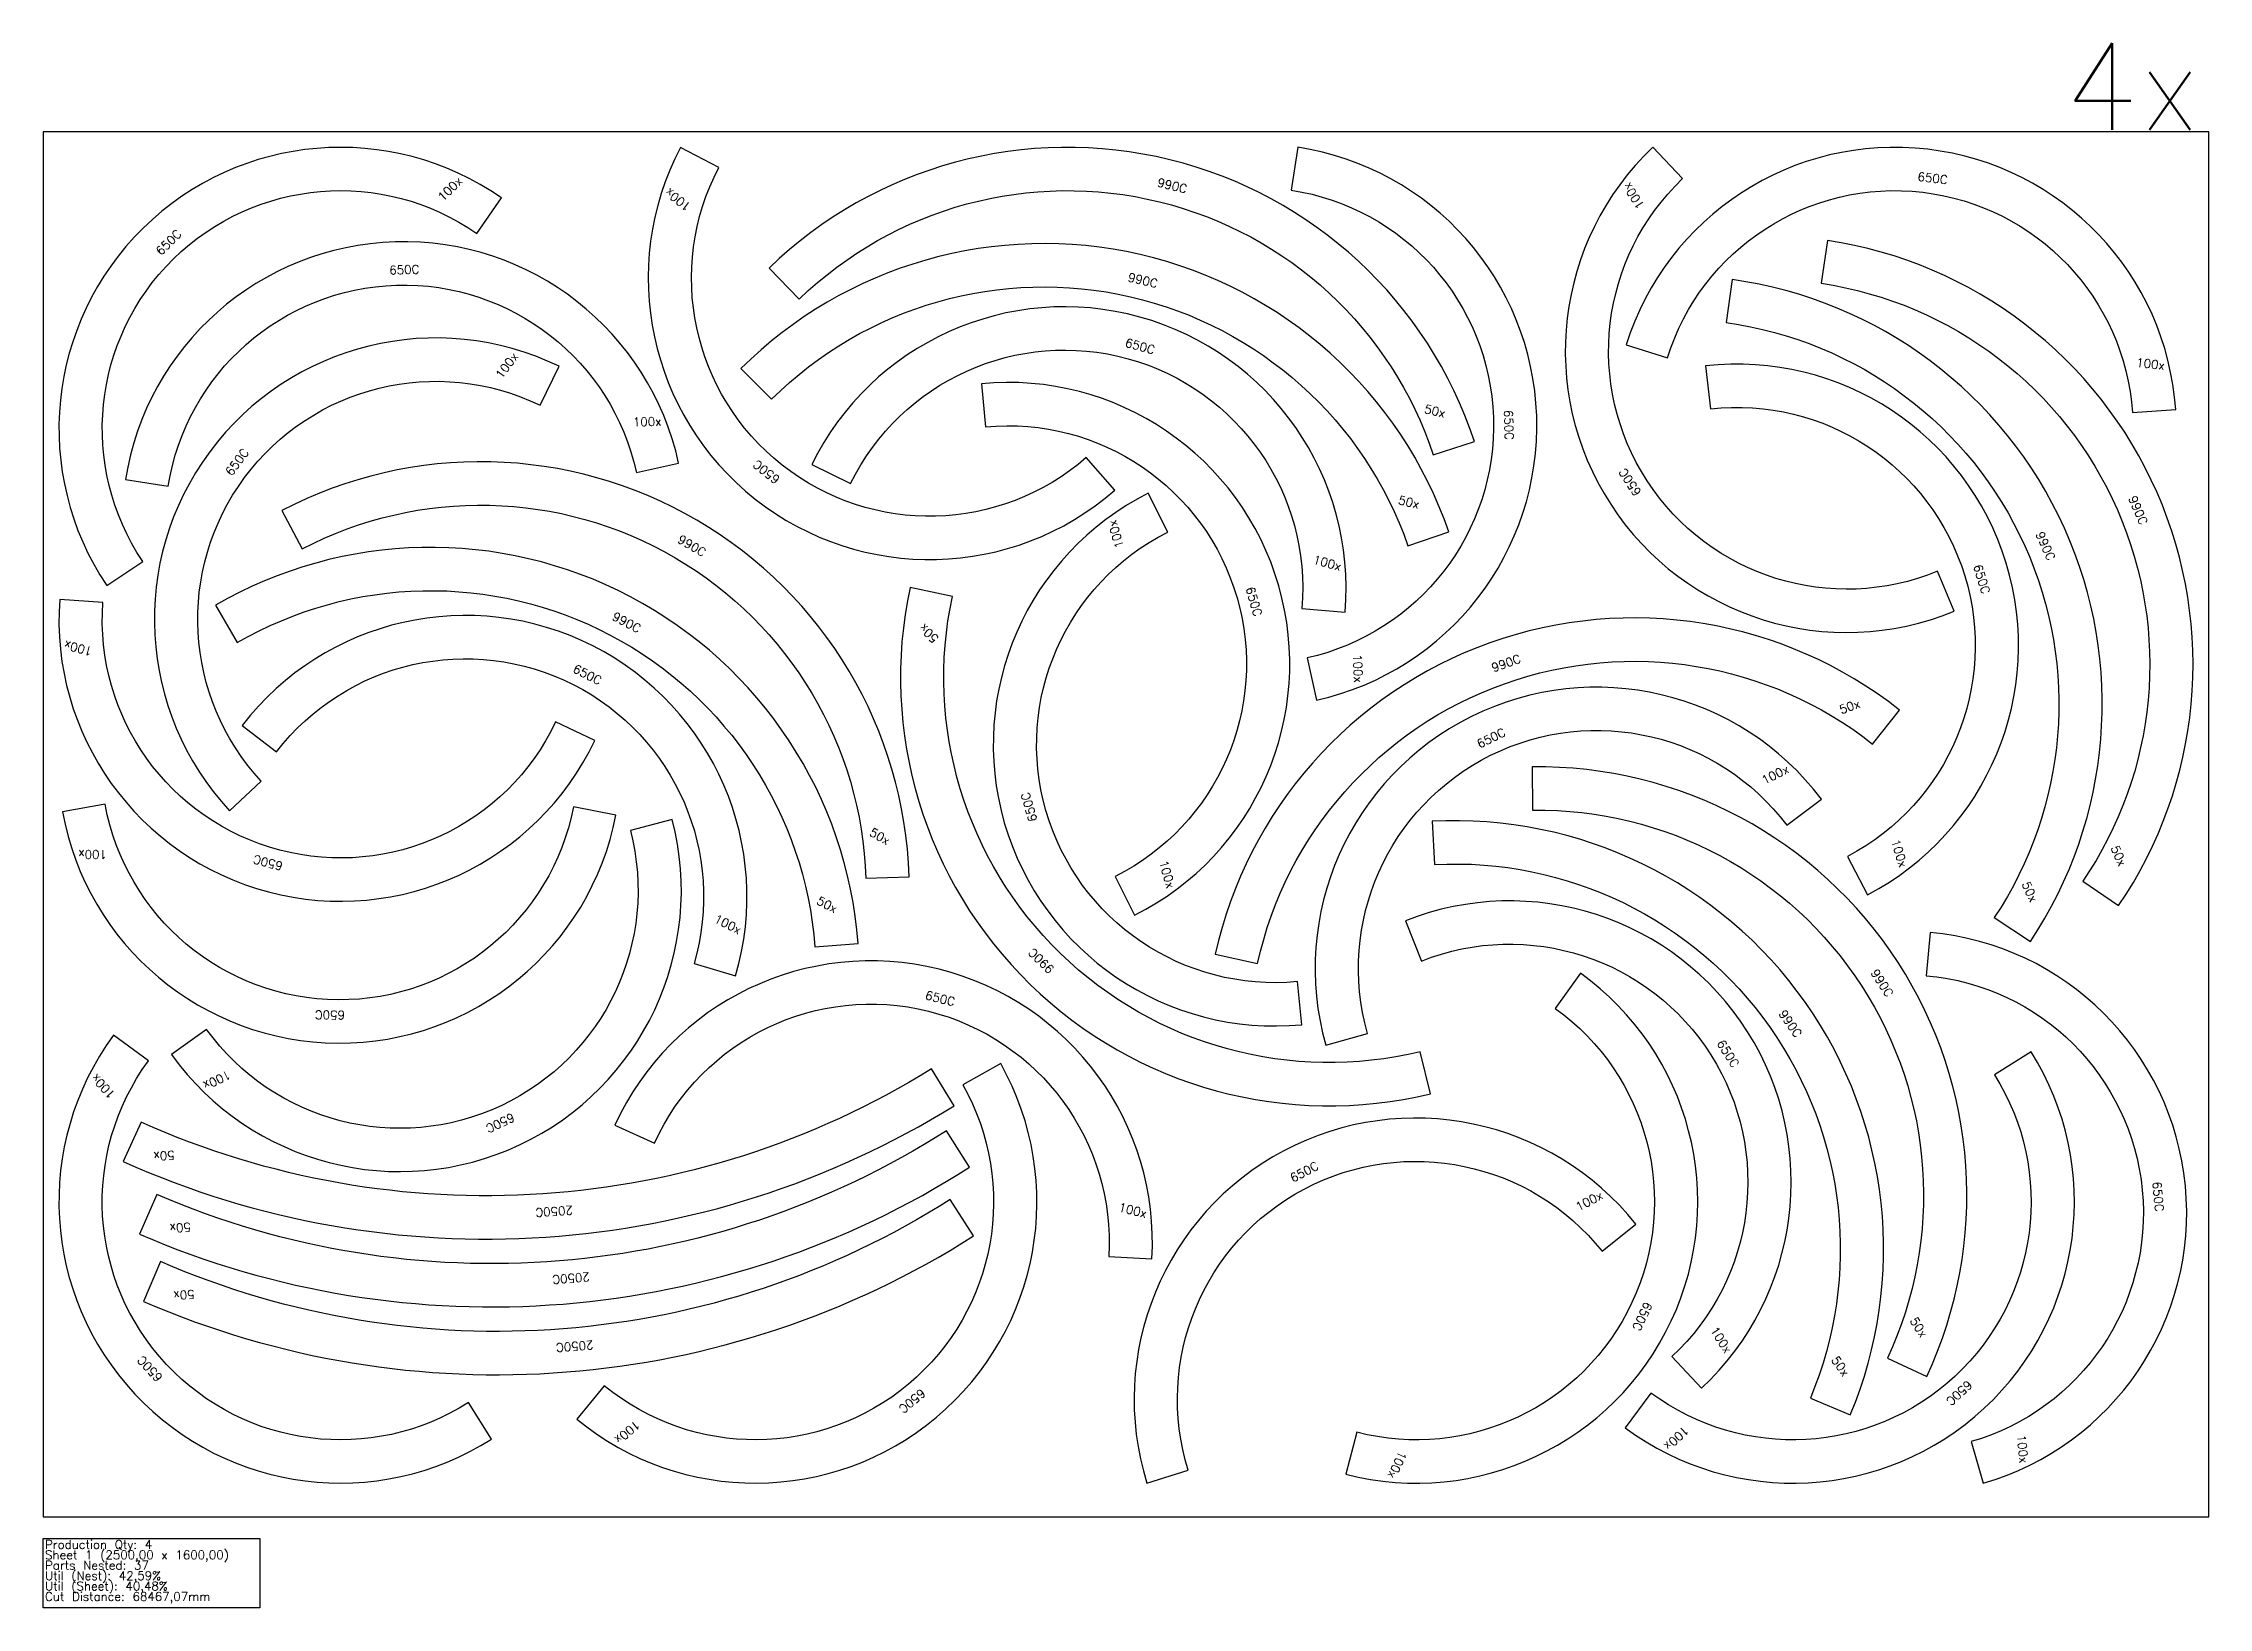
# Model space of a CAD drawing. Header units: millimetres. Extents: x 0 to 2500, y -105 to 1702.
import ezdxf

# ---------------------------------------------------------------- set-up
doc = ezdxf.new("R2010")
doc.units = ezdxf.units.MM
for name, color, linetype in [('sheet', 24, 'Continuous'), ('Stats', 7, 'Continuous'), ('Texto', 7, 'Continuous')]:
    doc.layers.add(name, color=color, linetype=linetype)
doc.styles.get("Standard").update_dxf_attribs({"font": 'txt.shx'})

msp = doc.modelspace()

# ---------------------------------------------------------------- linework, layer by layer
at = {"color": 7}
for points in [[(73.3, 1075.7), (114.8, 1103.6, -0.830216), (500.4, 1482.5), (529, 1523.5, 0.830216)], [(1237.1, 1185.9), (1204.2, 1223.6, -0.830216), (779.9, 1558.6), (735.6, 1581.8, 0.830216)], [(837.9, 1442.5), (872.7, 1406.6, -0.553169), (1604.8, 1226.6), (1652.3, 1242.3, 0.553169)], [(1448.2, 1582), (1440.7, 1532.5, -0.830216), (1459.1, 992.2), (1469.9, 943.4, 0.830216)], [(2206, 1046.1), (2187, 1092.3, -0.830216), (1892.6, 1545.8), (1858.1, 1582, 0.830216)], [(1827.4, 1353.7), (1875.1, 1338.8, -0.830216), (2412, 1275.6), (2461.9, 1279, 0.830216)], [(94.9, 1198.3), (144.3, 1190.5, -0.830216), (684.7, 1206.4), (733.5, 1217, 0.830216)], [(805.5, 1326.3), (840.8, 1290.9, -0.553169), (1575.5, 1121.5), (1622.7, 1137.9, 0.553169)], [(2059.8, 1474.3), (2052.5, 1424.9, -0.553169), (2354.7, 734.2), (2396, 706, 0.553169)], [(1949.7, 1429.2), (1942.8, 1379.6, -0.553169), (2252.5, 692.2), (2294.1, 664.5, 0.553169)], [(887.2, 1215.5), (932.1, 1193.6, -0.830216), (1453.1, 1049.4), (1503, 1045.2, 0.830216)], [(215, 815.6), (251.7, 849.7, -0.830216), (573.5, 1284), (595.4, 1329, 0.830216)], [(1919.1, 1329.5), (1924.7, 1279.8, -0.830216), (2083, 762.9), (2106.2, 718.6, 0.830216)], [(1083, 1308.9), (1087.8, 1259.1, -0.830216), (1237.5, 739.6), (1260, 695, 0.830216)], [(275.5, 1162.4), (298.7, 1118, -0.553169), (949.7, 737.8), (999.7, 739.4, 0.553169)], [(1452.9, 568.5), (1448.1, 618.3, -0.830216), (1298.2, 1137.6), (1275.7, 1182.3, 0.830216)], [(198.8, 1053), (223.9, 1009.8, -0.553169), (890.9, 658.4), (940.8, 662.2, 0.553169)], [(636.7, 896.8), (591.5, 918.2, -0.830216), (68.8, 1056.1), (18.9, 1059.8, 0.830216)], [(1601.6, 488.7), (1589.7, 537.3, -0.553169), (1049.6, 1063.2), (1000.7, 1073.7, 0.553169)], [(229.7, 914.2), (269.3, 883.7, -0.830216), (751.3, 639), (799.3, 624.9, 0.830216)], [(1353.1, 650.1), (1401.9, 639.3, -0.553169), (2112, 892.7), (2142.9, 932, 0.553169)], [(1480.7, 544.8), (1528.8, 558.5, -0.830216), (2012.9, 799), (2052.8, 829.1, 0.830216)], [(1718.8, 866.3), (1719.5, 816.3, -0.553169), (2129.2, 183.4), (2174.5, 162.2, 0.553169)], [(661.1, 810.5), (612, 820, -0.830216), (71.4, 823.2), (22.2, 814.3, 0.830216)], [(726.2, 805.5), (677.8, 792.9, -0.830216), (188.5, 563.1), (147.9, 533.9, 0.830216)], [(1603.3, 803.4), (1606, 753.5, -0.553169), (2040.1, 137.1), (2086.2, 117.7, 0.553169)], [(1572.6, 688.4), (1591.1, 642, -0.830216), (1880.2, 185.1), (1914.3, 148.5, 0.830216)], [(2178.5, 674.9), (2174, 625.1, -0.830216), (2225.8, 86.9), (2239.7, 38.9, 0.830216)], [(660, 452.6), (705.5, 431.8, -0.830216), (1230, 300.9), (1279.9, 297.9, 0.830216)], [(1774.6, 628), (1745.5, 587.3, -0.830216), (1516.4, 97.7), (1503.9, 49.2, 0.830216)], [(517.6, 89.8), (490.8, 132, -0.830216), (121.4, 526.7), (81.1, 556.3, 0.830216)], [(2294.9, 537.2), (2252.6, 510.6, -0.830216), (1856.1, 143), (1826.3, 102.9, 0.830216)], [(1051.6, 474.9), (1025.3, 517.4, -0.24905), (112.8, 455.9), (92.3, 410.3, 0.24905)], [(1105.3, 523.5), (1061.7, 499, -0.830216), (647.7, 151.4), (615.9, 112.8, 0.830216)], [(1274.1, 38.9), (1321.8, 53.8, -0.830216), (1799.6, 306.8), (1838.7, 337.9, 0.830216)], [(1069.5, 403.9), (1042.6, 446, -0.24905), (131, 372.3), (111.2, 326.4, 0.24905)], [(1074, 324.4), (1047.1, 366.6, -0.24905), (135.4, 294.8), (115.5, 248.9, 0.24905)]]:
    msp.add_lwpolyline(points, format="xyb", close=True, dxfattribs=at)
at = {"layer": 'sheet', "color": 7}
msp.add_lwpolyline([(0, 0), (2500, 0), (2500, 1600), (0, 1600)], close=True, dxfattribs=at)
at = {"layer": 'Stats', "color": 151}
msp.add_lwpolyline([(0, -25), (250, -25), (250, -105), (0, -105), (0, -25)], close=True, dxfattribs=at)

# ---------------------------------------------------------------- texts
at = {"insert": (2333, 1702.2), "char_height": 100, "attachment_point": 1}
msp.add_mtext_dynamic_manual_height_columns('4x', width=167.018, gutter_width=1, heights=[0], dxfattribs=at)
at = {"layer": 'Stats', "color": 60}
for s, p in [('Sheet 1 (2500,00 x 1600,00)', (2, -49)), ('Production Qty: 4', (2, -37)), ('Parts Nested: 37', (2, -61)), ('Util (Nest): 42,59%', (2, -73)), ('Util (Sheet): 40,48%', (2, -85)), ('Cut Distance: 68467,07mm', (2, -97))]:
    msp.add_text(s, height=10, dxfattribs=at).set_placement(p)
at = {"layer": 'Texto', "color": 3, "char_height": 10, "attachment_point": 1}
for s, insert, width, rotation in [('650C', (2164.6, 1553.4), 214.193, 353.2823), ('100x', (454.3, 1526), 55.569, 44.4971), ('100x', (742.5, 1507.4), 55.569, 141.7115), ('990C', (1287.7, 1546.8), 214.193, 346.1879), ('100x', (1840.8, 1509.3), 55.569, 122.9912), ('650C', (128.8, 1463.6), 214.193, 44.4971), ('650C', (399.3, 1445.1), 214.193, 1.6803), ('990C', (1253.7, 1437.1), 214.193, 347.0155), ('650C', (1250.8, 1361.7), 214.193, 344.5392), ('100x', (521.3, 1319.8), 55.569, 53.4644), ('100x', (2417.1, 1338.7), 55.569, 353.2823), ('50x', (1596, 1285.1), 55.569, 346.1879), ('650C', (1696.4, 1278.8), 214.193, 271.9492), ('100x', (680.5, 1269.6), 55.569, 1.6803), ('650C', (209.4, 1207.5), 214.193, 53.4644), ('650C', (845.3, 1192.3), 214.193, 141.7115), ('650C', (1837, 1177.9), 214.193, 122.9912), ('50x', (1565.8, 1179.8), 55.569, 347.0155), ('990C', (2416.1, 1180.6), 214.193, 293.6312), ('100x', (1238, 1117.8), 55.569, 106.1077), ('990C', (736.4, 1134.8), 214.193, 329.7123), ('990C', (2309.1, 1139.3), 214.193, 294.25), ('100x', (1467.8, 1111.1), 55.569, 344.5392), ('650C', (2237.7, 1101.3), 214.193, 287.024), ('650C', (1397.8, 1075.4), 214.193, 286.0791), ('990C', (660.4, 1045.7), 214.193, 332.2237), ('50x', (1027.5, 1008.3), 55.569, 135.7664), ('100x', (54.9, 994.3), 55.569, 165.2207), ('650C', (615, 985.2), 214.193, 333.0798), ('100x', (1522.2, 996.7), 55.569, 271.9492), ('990C', (1670.8, 985), 214.193, 19.6389), ('50x', (2072.4, 936.6), 55.569, 19.6389), ('650C', (1653.8, 896.4), 214.193, 26.4245), ('100x', (1982.6, 854.7), 55.569, 26.4245), ('650C', (1138.1, 801.8), 214.193, 106.1077), ('50x', (957.8, 796.4), 55.569, 329.7123), ('100x', (2142.8, 783.7), 55.569, 287.024), ('100x', (73.4, 759.9), 55.569, 179.653), ('650C', (274.8, 746.3), 214.193, 165.2207), ('100x', (1297.7, 759.4), 55.569, 286.0791), ('50x', (2395.8, 776.7), 55.569, 293.6312), ('50x', (2293.1, 735.2), 55.569, 294.25), ('50x', (896.5, 717.3), 55.569, 332.2237), ('100x', (777.9, 696.5), 55.569, 333.0798), ('990C', (1160.9, 626.5), 214.193, 135.7664), ('990C', (2117.7, 633.9), 214.193, 302.9141), ('650C', (1019.8, 607.9), 214.193, 345.9843), ('650C', (348.2, 574.6), 214.193, 179.653), ('990C', (2011.1, 586.8), 214.193, 305.1558), ('650C', (1940.1, 552.4), 214.193, 302.3295), ('100x', (76.7, 481.8), 55.569, 133.103), ('100x', (217.5, 506.8), 55.569, 205.1568), ('650C', (545.4, 457.8), 214.193, 205.1568), ('50x', (151.9, 412.9), 55.569, 183.8554), ('650C', (1438.1, 394.8), 214.193, 27.9005), ('650C', (2445, 387.6), 214.193, 275.4932), ('2050C', (611.7, 349.2), 214.193, 183.8554), ('100x', (1243.1, 362.9), 55.569, 345.9843), ('100x', (1767.9, 361.6), 55.569, 27.9005), ('50x', (170.7, 329.9), 55.569, 184.6191), ('2050C', (631.3, 272.3), 214.193, 184.6191), ('50x', (175, 252.3), 55.569, 184.5035), ('650C', (1858, 245.1), 214.193, 244.929), ('50x', (2162.9, 231.9), 55.569, 302.9141), ('2050C', (635.5, 193.7), 214.193, 184.5035), ('100x', (1932.5, 221), 55.569, 302.3295), ('650C', (131.2, 154.8), 214.193, 133.103), ('50x', (2071.9, 186.9), 55.569, 305.1558), ('650C', (2228.1, 151.1), 214.193, 222.832), ('650C', (1019.6, 141.1), 214.193, 220.0081), ('100x', (690.1, 104.4), 55.569, 220.0081), ('100x', (1900.9, 98.2), 55.569, 222.832), ('100x', (2288.6, 95.3), 55.569, 275.4932), ('100x', (1574.7, 72.9), 55.569, 244.929)]:
    msp.add_mtext(s, dxfattribs=dict(at, insert=insert, width=width, rotation=rotation))

doc.saveas('drawing.dxf')
